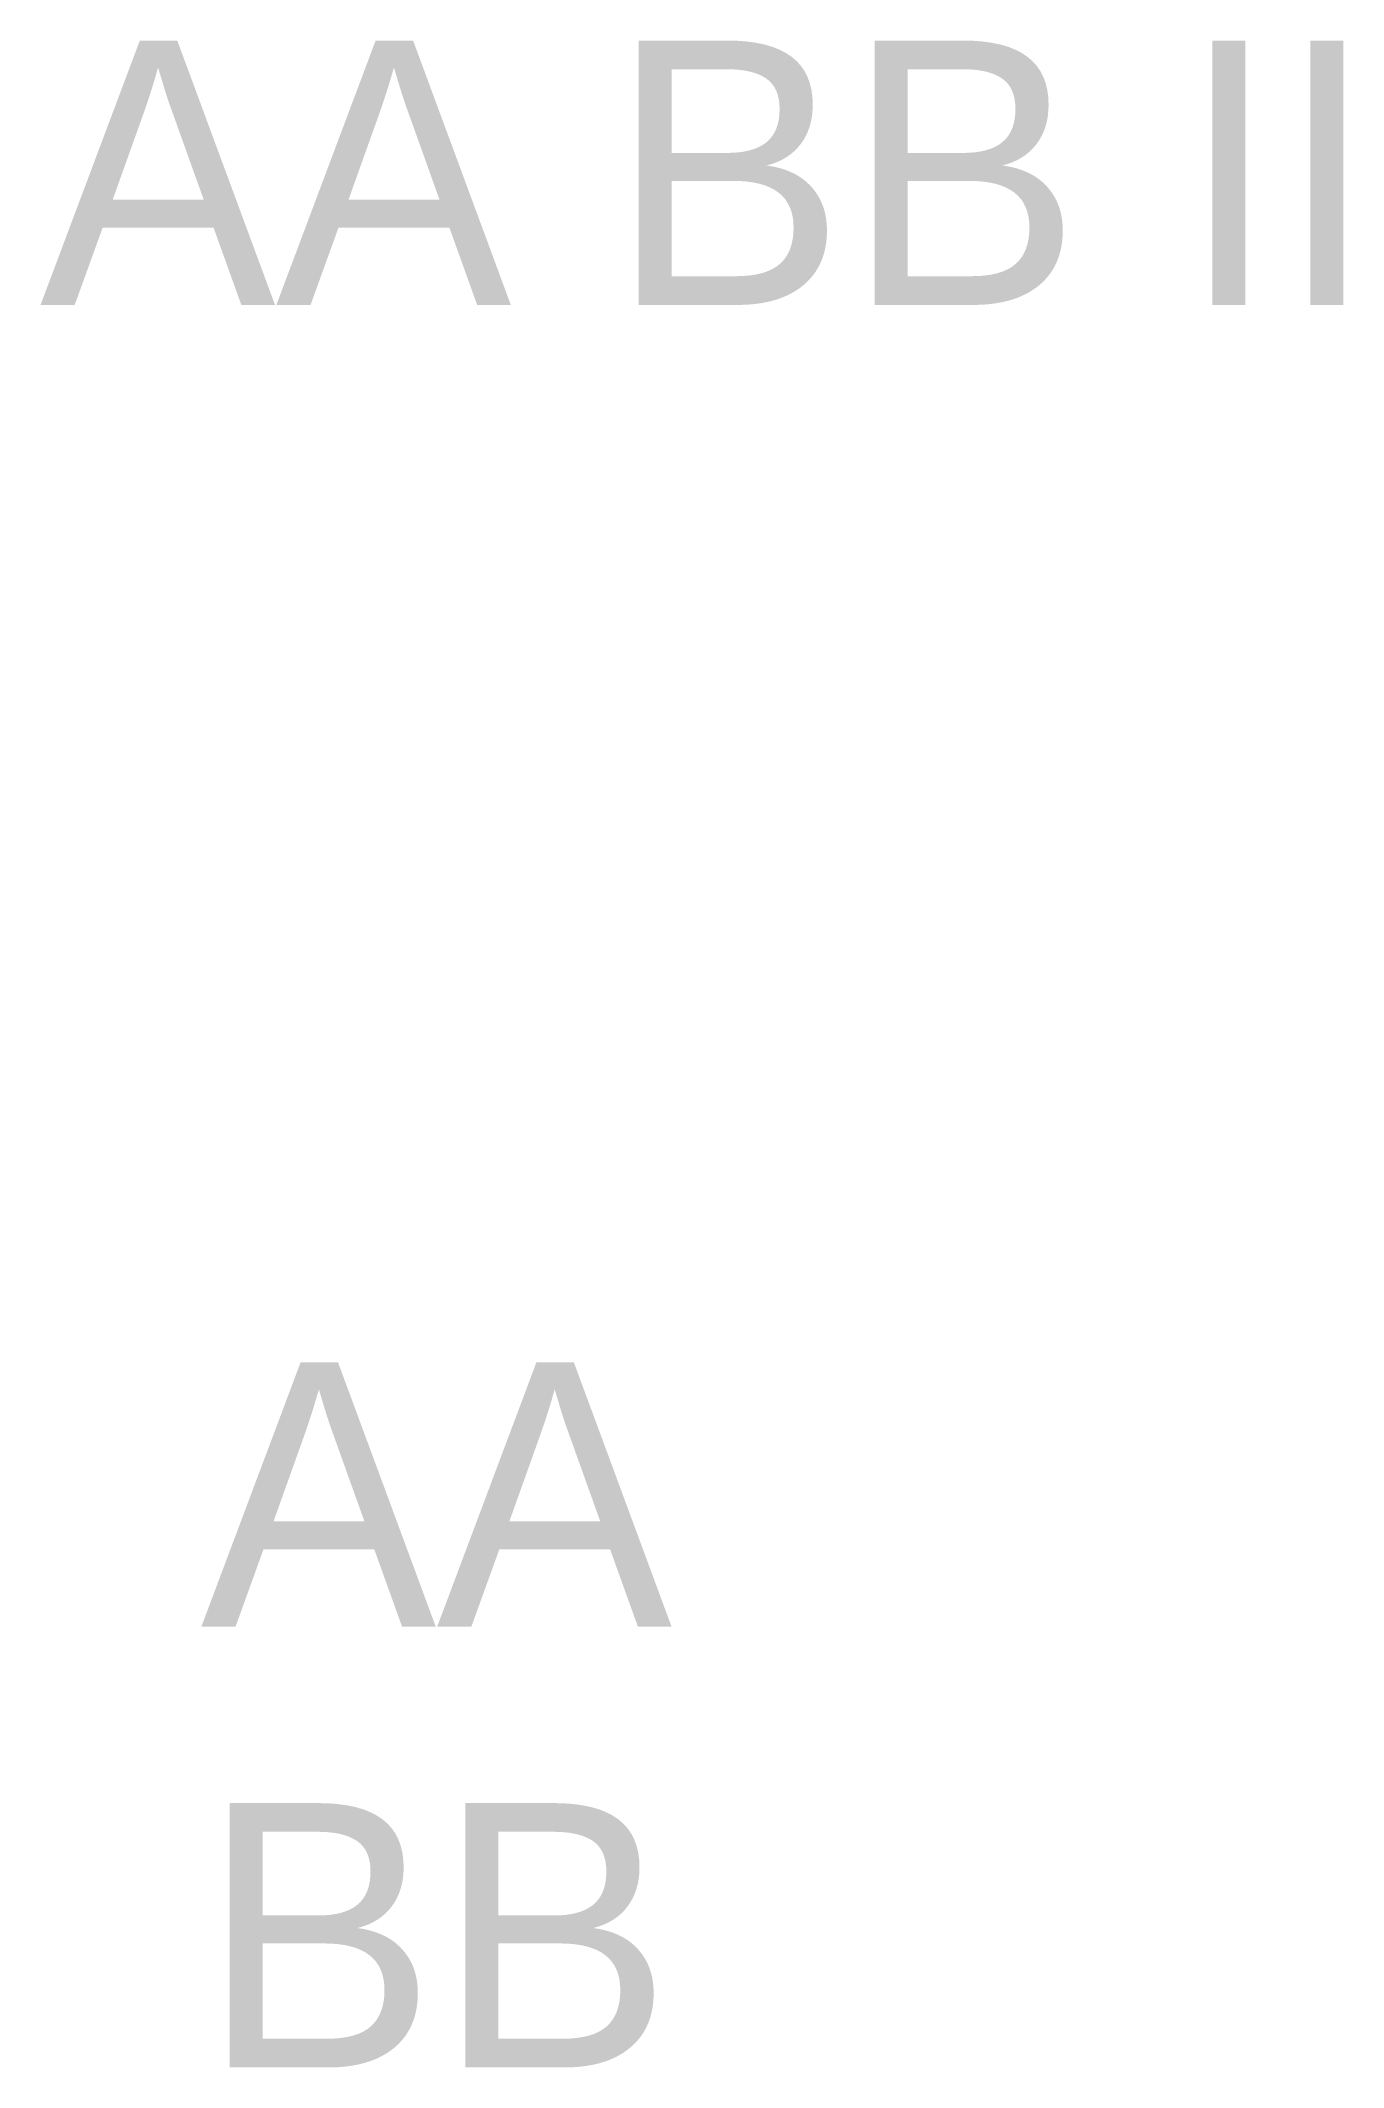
# Model space of a CAD drawing. Header units: metres. Extents: x 1000000 to 1000009.9, y 499994.7 to 500010.
import ezdxf

# ---------------------------------------------------------------- set-up
doc = ezdxf.new("R2010")
doc.units = ezdxf.units.M

msp = doc.modelspace()

# ---------------------------------------------------------------- texts
at = {"color": 1, "char_height": 2, "attachment_point": 1}
for s, insert, width in [('AA BB II', (1000000, 500010), 10), ('\\pxqc;AA BB', (1000000, 500000), 6)]:
    msp.add_mtext(s, dxfattribs=dict(at, insert=insert, width=width))

doc.saveas('drawing.dxf')
